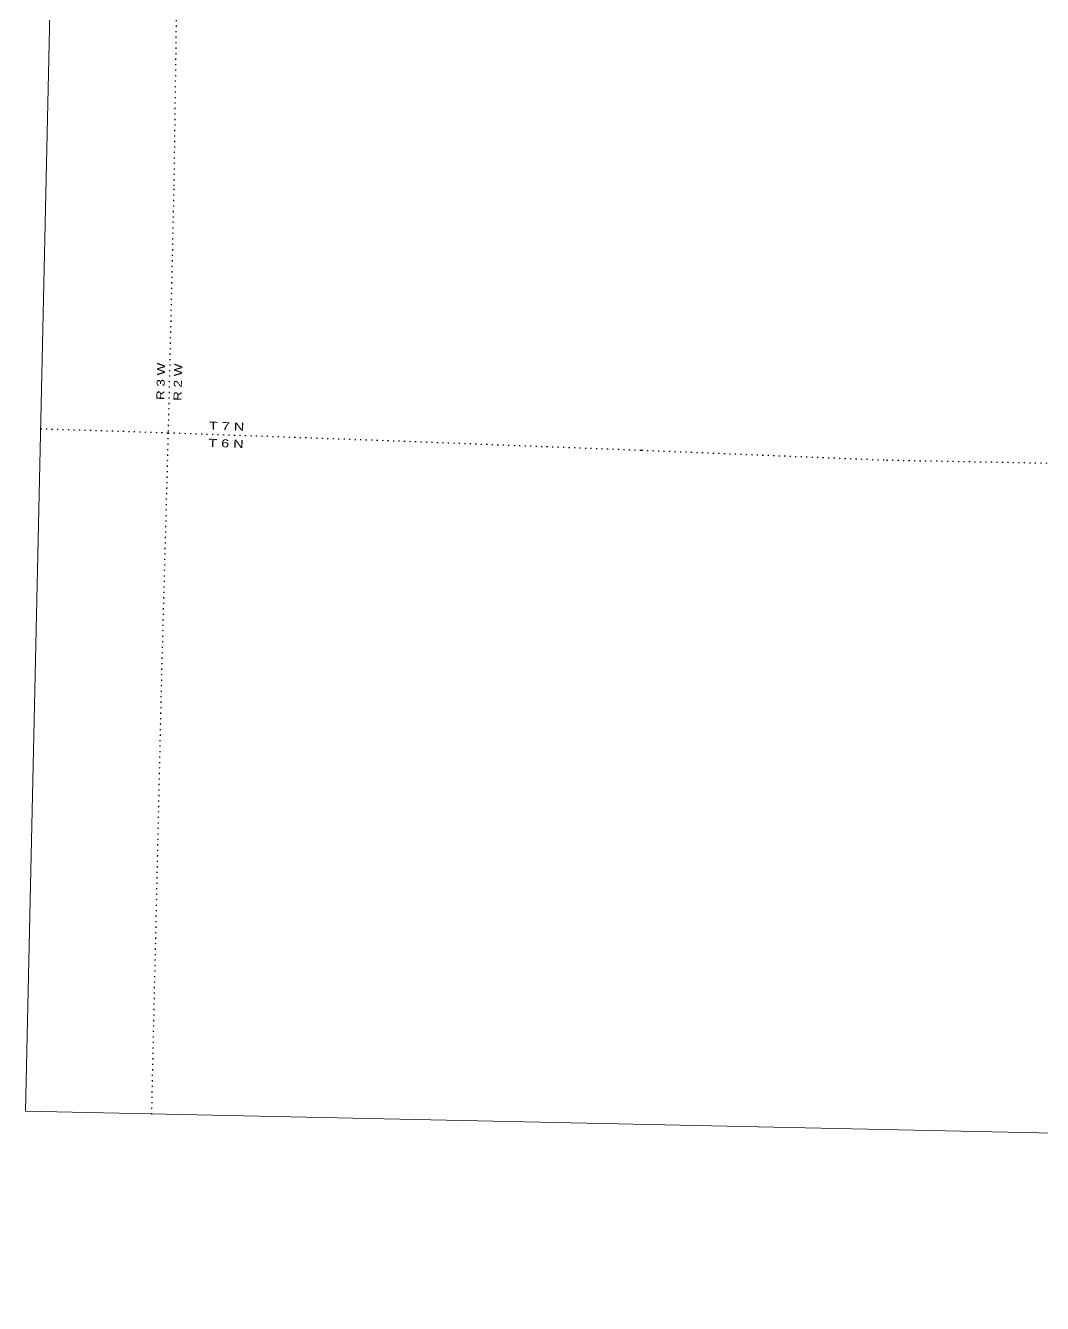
# Model space of a CAD drawing. Header units: feet. Extents: x -509309 to -252658, y -547785 to -360805.
# Drawn here: x -509309 to -487084, y -547785 to -519846 of the extents above; entities that cross this region are included whole.
import ezdxf

# ---------------------------------------------------------------- set-up
doc = ezdxf.new("R2010")
doc.units = ezdxf.units.FT
doc.header["$LTSCALE"] = 80
doc.linetypes.add('DOTTED', pattern=[1.5, 0.3, -1.2])
doc.layers.add('4', color=7, linetype='Continuous', lineweight=13)
doc.layers.add('6', color=7, linetype='DOTTED', lineweight=25)

msp = doc.modelspace()

# ---------------------------------------------------------------- linework, layer by layer
at = {"layer": '4'}
msp.add_lwpolyline([(-505285.47, -360804.75), (-473709.75, -361478.07), (-442133.15, -362107.95), (-410555.71, -362694.39), (-378977.49, -363237.41), (-347398.54, -363736.98), (-315818.95, -364193.12), (-284238.76, -364605.82), (-252658.03, -364975.08), (-254669.8, -547785.08), (-286501.98, -547412.88), (-318333.63, -546996.89), (-350164.67, -546537.13), (-381995.06, -546033.57), (-413824.72, -545486.23), (-445653.6, -544895.12), (-477481.62, -544260.22), (-509308.75, -543581.54)], close=True, dxfattribs=at)
msp.add_lwpolyline([(-505285.47, -360804.75), (-473709.75, -361478.07), (-442133.15, -362107.95), (-410555.71, -362694.39), (-378977.49, -363237.41), (-347398.54, -363736.98), (-315818.95, -364193.12), (-284238.76, -364605.82), (-252658.03, -364975.08), (-254669.8, -547785.08), (-286501.98, -547412.88), (-318333.63, -546996.89), (-350164.67, -546537.13), (-381995.06, -546033.57), (-413824.72, -545486.23), (-445653.6, -544895.12), (-477481.62, -544260.22), (-509308.75, -543581.54)], close=True, dxfattribs=at)
at = {"layer": '6'}
for points in [[(-505692.49, -502414.48), (-505766.96, -507413.56), (-505883.85, -512772.95), (-505995.77, -518168.57), (-506069.42, -523418.9), (-506193.45, -528748), (-506338.12, -534028.37), (-506558.05, -543641.92)], [(-508980.3, -528659.78), (-506193.45, -528748), (-501157.96, -528926.94), (-495844.58, -529129.93), (-490489.49, -529346.15), (-485317.28, -529440.79), (-480090.91, -529603.16), (-479036.07, -529623.2)]]:
    msp.add_lwpolyline(points, dxfattribs=at)

# ---------------------------------------------------------------- texts
for s, rotation, width, p in [('R 3 W', 88.667, 1.25, (-506276.86, -528033.91)), ('R 2 W', 88.667, 1.25, (-505902.2, -528053.1)), ('T 7 N', 357.965, 1.35, (-505303.22, -528679.57)), ('T 6 N', 357.965, 1.35, (-505316.54, -529054.34))]:
    msp.add_text(s, height=175, rotation=rotation, dxfattribs=dict(at, width=width)).set_placement(p)

doc.saveas('drawing.dxf')
